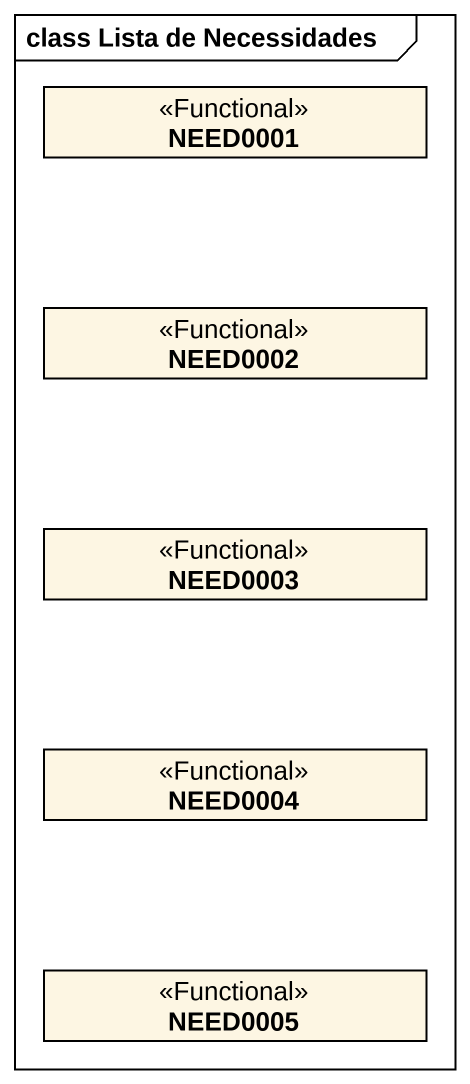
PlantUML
@startuml
mainframe class Lista de Necessidades
hide circle
hide empty members
class NEED0001 <<Functional>>
class NEED0002 <<Functional>>
class NEED0003 <<Functional>>
class NEED0004 <<Functional>>
class NEED0005 <<Functional>>
@enduml
